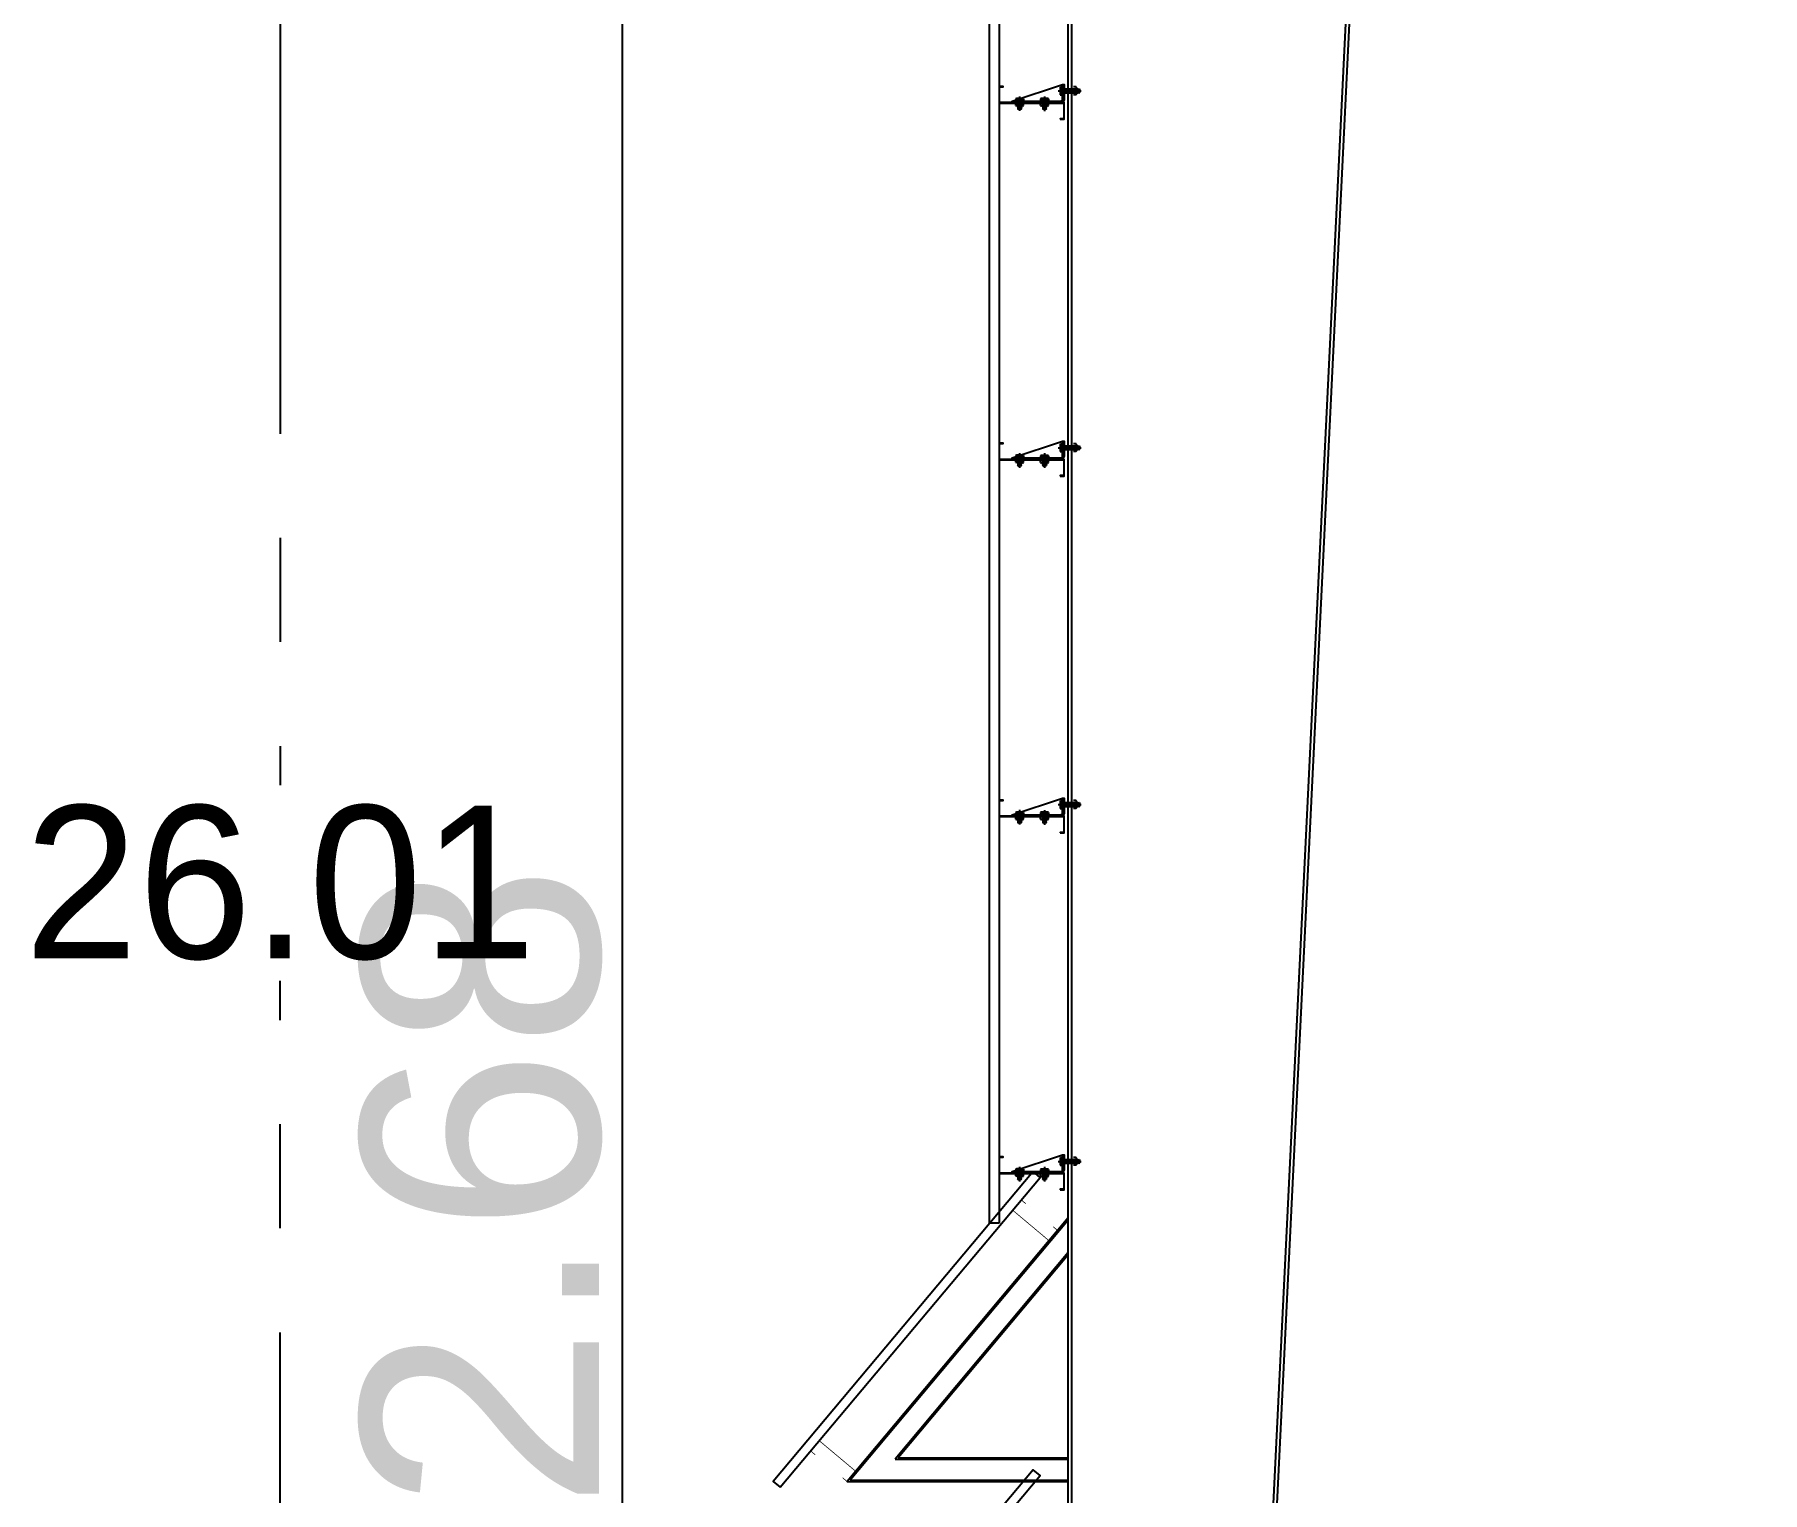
# Model space of a CAD drawing. Header units: metres. Extents: x 1422408 to 2565053, y 3723 to 80428.
# Drawn here: x 2267839.29 to 2267846.55, y 4108.31 to 4114.44 of the extents above; entities that cross this region are included whole.
import ezdxf

# ---------------------------------------------------------------- set-up
doc = ezdxf.new("R2010")
doc.units = ezdxf.units.M
doc.header["$LTSCALE"] = 3.5
doc.header["$MEASUREMENT"] = 0
doc.linetypes.add('DOT2', pattern=[0.125, 0, -0.125])
doc.linetypes.add('PHANTOM2', pattern=[1.25, 0.625, -0.125, 0.125, -0.125, 0.125, -0.125])
doc.layers.get('0').update_dxf_attribs({"linetype": 'CONTINUOUS'})
doc.layers.get('DEFPOINTS').update_dxf_attribs({"linetype": 'CONTINUOUS'})
doc.layers.add('BLK_6_HT_OF_BLDG', color=5, linetype='CONTINUOUS')
doc.styles.add('ANAND', font='times.ttf')
doc.styles.add('style1', font='arial.ttf', dxfattribs={"height": 0.28})
doc.dimstyles.new('STANDARD$0', dxfattribs={"dimtxt": 0.25, "dimasz": 0.1, "dimexe": 2, "dimexo": 2, "dimgap": 0, "dimtad": 0, "dimzin": 0, "dimdsep": 46, "dimtxsty": 'ANAND', "dimcen": 0.0625, "dimdle": 2.5, "dimse1": 1, "dimse2": 1, "dimclrd": 2, "dimclre": 9, "dimadec": 0, "dimazin": 0, "dimtfac": 1, "dimtix": 1, "dimtofl": 0, "dimtmove": 2, "dimatfit": 3, "dimldrblk": 'OBLIQUE', "dimfxl": 0, "dimtolj": 1, "dimtzin": 0, "dimarcsym": 0})

# ---------------------------------------------------------------- blocks, each defined once
blk = doc.blocks.new('ER')
for p, q in [((-3, -3), (3, 3)), ((0, -3), (0, 3)), ((-3, 0), (3, 0))]:
    blk.add_line(p, q)
blk = doc.blocks.new('*D685')
at = {"lineweight": -2, "ltscale": 0.05}
blk.add_line((2267841.7579, 4120.5017), (2267841.7579, 4097.9017), dxfattribs=at)
at = {"layer": 'DEFPOINTS', "color": 0, "ltscale": 0.05}
for p in [(2267843.5825, 4120.5417), (2267841.7579, 4097.8617), (2267843.5825, 4097.8617)]:
    blk.add_point(p, dxfattribs=at)
at = {"lineweight": -2, "ltscale": 0.05, "xscale": 0.04, "yscale": 0.04, "zscale": 0.04}
for p, rotation in [((2267841.7579, 4120.5417), 90), ((2267841.7579, 4097.8617), 270)]:
    blk.add_blockref('ER', p, dxfattribs=dict(at, rotation=rotation))
at = {"color": 0, "ltscale": 0.05, "insert": (2267841.1673, 4109.2017), "char_height": 0.28, "attachment_point": 5, "rotation": 90, "style": 'style1'}
blk.add_mtext('\\A1;{\\H3.5714x;22.68}', dxfattribs=at)
blk = doc.blocks.new('_DOT')
at = {"color": 0, "linetype": 'ByBlock'}
blk.add_line((-0.5, 0), (-1, 0), dxfattribs=at)
at = {"color": 0, "linetype": 'ByBlock', "const_width": 0.5}
blk.add_lwpolyline([(-0.25, 0, 1), (0.25, 0, 1)], format="xyb", close=True, dxfattribs=at)
blk = doc.blocks.new('*D692')
at = {"layer": 'BLK_6_HT_OF_BLDG', "color": 0, "linetype": 'DOT2', "lineweight": -2}
for p, q in [((2267863.1272, 4123.8739), (2267840.1392, 4123.8742)), ((2267863.1268, 4097.8617), (2267840.1388, 4097.862))]:
    blk.add_line(p, q, dxfattribs=at)
at = {"layer": 'BLK_6_HT_OF_BLDG', "color": 0, "linetype": 'PHANTOM2', "lineweight": -2}
for p, q in [((2267840.3192, 4123.6942), (2267840.319, 4111.2795)), ((2267840.3188, 4098.042), (2267840.319, 4110.4567))]:
    blk.add_line(p, q, dxfattribs=at)
at = {"layer": 'BLK_6_HT_OF_BLDG', "color": 0}
for points in [[(2267840.2892, 4123.6942), (2267840.3492, 4123.6942), (2267840.3192, 4123.8742)], [(2267840.2888, 4098.042), (2267840.3488, 4098.042), (2267840.3188, 4097.862)]]:
    blk.add_solid(points, dxfattribs=at)
at = {"layer": 'DEFPOINTS', "color": 0}
for p in [(2267840.3192, 4123.8742), (2267863.1897, 4123.8739), (2267863.1893, 4097.8617)]:
    blk.add_point(p, dxfattribs=at)
at = {"layer": 'BLK_6_HT_OF_BLDG', "color": 0, "lineweight": 25, "insert": (2267840.319, 4110.8681), "char_height": 0.18, "attachment_point": 5}
blk.add_mtext('\\A1;{\\H3.5714x;26.01}', dxfattribs=at)

msp = doc.modelspace()

# ---------------------------------------------------------------- linework, layer by layer
at = {"ltscale": 0.5}
for p, q in [((2267843.30247, 4109.43797), (2267843.30247, 4122.02589)), ((2267843.34247, 4122.02989), (2267843.34247, 4109.43797)), ((2267843.34247, 4109.43797), (2267843.30247, 4109.43797))]:
    msp.add_line(p, q, dxfattribs=at)
for p, q in [((2267843.63247, 4099.06167), (2267843.63247, 4120.54167)), ((2267843.64847, 4099.06167), (2267843.64847, 4120.54167)), ((2267844.04847, 4099.08167), (2267845.09682, 4120.56167)), ((2267844.06453, 4099.08167), (2267845.11294, 4120.56167)), ((2267843.39757, 4114.15563), (2267843.6096, 4114.22575)), ((2267843.42897, 4114.17548), (2267843.42871, 4114.11391)), ((2267843.53378, 4114.17505), (2267843.53352, 4114.11348)), ((2267843.5907, 4114.19848), (2267843.68762, 4114.19836)), ((2267843.4124, 4114.13702), (2267843.41244, 4114.1466)), ((2267843.41252, 4114.16515), (2267843.41248, 4114.15558)), ((2267843.44111, 4114.13554), (2267843.4165, 4114.13564)), ((2267843.44123, 4114.1664), (2267843.41662, 4114.1665)), ((2267843.42193, 4114.12581), (2267843.42055, 4114.12486)), ((2267843.42055, 4114.12486), (2267843.42191, 4114.12289)), ((2267843.42647, 4114.12264), (2267843.42055, 4114.12486)), ((2267843.42194, 4114.12872), (2267843.42057, 4114.12778)), ((2267843.43558, 4114.12215), (2267843.42057, 4114.12778)), ((2267843.42057, 4114.12778), (2267843.42193, 4114.12581)), ((2267843.42195, 4114.13164), (2267843.42058, 4114.13069)), ((2267843.4356, 4114.12507), (2267843.42058, 4114.13069)), ((2267843.42058, 4114.13069), (2267843.42194, 4114.12872)), ((2267843.42196, 4114.13455), (2267843.42059, 4114.13361)), ((2267843.43561, 4114.12798), (2267843.42059, 4114.13361)), ((2267843.42059, 4114.13361), (2267843.42195, 4114.13164)), ((2267843.42072, 4114.16511), (2267843.4206, 4114.13699)), ((2267843.42123, 4114.13562), (2267843.42196, 4114.13455)), ((2267843.42191, 4114.12289), (2267843.42874, 4114.12076)), ((2267843.43558, 4114.12215), (2267843.42191, 4114.12289)), ((2267843.43103, 4114.1224), (2267843.42193, 4114.12581)), ((2267843.43695, 4114.1231), (2267843.42194, 4114.12872)), ((2267843.43697, 4114.12601), (2267843.42195, 4114.13164)), ((2267843.43698, 4114.12893), (2267843.42196, 4114.13455)), ((2267843.43562, 4114.1309), (2267843.42303, 4114.13561)), ((2267843.43699, 4114.13184), (2267843.42697, 4114.1356)), ((2267843.43558, 4114.12215), (2267843.42874, 4114.12076)), ((2267843.43563, 4114.13381), (2267843.43091, 4114.13558)), ((2267843.437, 4114.13476), (2267843.43485, 4114.13556)), ((2267843.43695, 4114.1231), (2267843.43558, 4114.12215)), ((2267843.43697, 4114.12601), (2267843.4356, 4114.12507)), ((2267843.4356, 4114.12507), (2267843.43695, 4114.1231)), ((2267843.43698, 4114.12893), (2267843.43561, 4114.12798)), ((2267843.43561, 4114.12798), (2267843.43697, 4114.12601)), ((2267843.43699, 4114.13184), (2267843.43562, 4114.1309)), ((2267843.43562, 4114.1309), (2267843.43698, 4114.12893)), ((2267843.437, 4114.13476), (2267843.43563, 4114.13381)), ((2267843.43563, 4114.13381), (2267843.43699, 4114.13184)), ((2267843.43713, 4114.16504), (2267843.437, 4114.13476)), ((2267843.44521, 4114.13689), (2267843.44525, 4114.14646)), ((2267843.44533, 4114.16501), (2267843.44529, 4114.15544)), ((2267843.39757, 4112.65563), (2267843.6096, 4112.72575)), ((2267843.4124, 4112.63702), (2267843.41244, 4112.6466)), ((2267843.41252, 4112.66515), (2267843.41248, 4112.65558)), ((2267843.44123, 4112.6664), (2267843.41662, 4112.6665)), ((2267843.42072, 4112.66511), (2267843.4206, 4112.63699)), ((2267843.42897, 4112.67548), (2267843.42871, 4112.61391)), ((2267843.43713, 4112.66504), (2267843.437, 4112.63476)), ((2267843.44521, 4112.63689), (2267843.44525, 4112.64646)), ((2267843.44533, 4112.66501), (2267843.44529, 4112.65544)), ((2267843.53378, 4112.67505), (2267843.53352, 4112.61348)), ((2267843.5907, 4112.69848), (2267843.68762, 4112.69836)), ((2267843.44111, 4112.63554), (2267843.4165, 4112.63564)), ((2267843.42193, 4112.62581), (2267843.42055, 4112.62486)), ((2267843.42055, 4112.62486), (2267843.42191, 4112.62289)), ((2267843.42647, 4112.62264), (2267843.42055, 4112.62486)), ((2267843.42194, 4112.62872), (2267843.42057, 4112.62778)), ((2267843.43558, 4112.62215), (2267843.42057, 4112.62778)), ((2267843.42057, 4112.62778), (2267843.42193, 4112.62581)), ((2267843.42195, 4112.63164), (2267843.42058, 4112.63069)), ((2267843.4356, 4112.62507), (2267843.42058, 4112.63069)), ((2267843.42058, 4112.63069), (2267843.42194, 4112.62872)), ((2267843.42196, 4112.63455), (2267843.42059, 4112.63361)), ((2267843.43561, 4112.62798), (2267843.42059, 4112.63361)), ((2267843.42059, 4112.63361), (2267843.42195, 4112.63164)), ((2267843.42123, 4112.63562), (2267843.42196, 4112.63455)), ((2267843.42191, 4112.62289), (2267843.42874, 4112.62076)), ((2267843.43558, 4112.62215), (2267843.42191, 4112.62289)), ((2267843.43103, 4112.6224), (2267843.42193, 4112.62581)), ((2267843.43695, 4112.6231), (2267843.42194, 4112.62872)), ((2267843.43697, 4112.62601), (2267843.42195, 4112.63164)), ((2267843.43698, 4112.62893), (2267843.42196, 4112.63455)), ((2267843.43562, 4112.6309), (2267843.42303, 4112.63561)), ((2267843.43699, 4112.63184), (2267843.42697, 4112.6356)), ((2267843.43558, 4112.62215), (2267843.42874, 4112.62076)), ((2267843.43563, 4112.63381), (2267843.43091, 4112.63558)), ((2267843.437, 4112.63476), (2267843.43485, 4112.63556)), ((2267843.43695, 4112.6231), (2267843.43558, 4112.62215)), ((2267843.43697, 4112.62601), (2267843.4356, 4112.62507)), ((2267843.4356, 4112.62507), (2267843.43695, 4112.6231)), ((2267843.43698, 4112.62893), (2267843.43561, 4112.62798)), ((2267843.43561, 4112.62798), (2267843.43697, 4112.62601)), ((2267843.43699, 4112.63184), (2267843.43562, 4112.6309)), ((2267843.43562, 4112.6309), (2267843.43698, 4112.62893)), ((2267843.437, 4112.63476), (2267843.43563, 4112.63381)), ((2267843.43563, 4112.63381), (2267843.43699, 4112.63184)), ((2267843.39757, 4111.15563), (2267843.6096, 4111.22575)), ((2267843.5907, 4111.19848), (2267843.68762, 4111.19836)), ((2267843.4124, 4111.13702), (2267843.41244, 4111.1466)), ((2267843.41252, 4111.16515), (2267843.41248, 4111.15558)), ((2267843.44111, 4111.13554), (2267843.4165, 4111.13564)), ((2267843.44123, 4111.1664), (2267843.41662, 4111.1665)), ((2267843.42193, 4111.12581), (2267843.42055, 4111.12486)), ((2267843.42055, 4111.12486), (2267843.42191, 4111.12289)), ((2267843.42647, 4111.12264), (2267843.42055, 4111.12486)), ((2267843.42194, 4111.12872), (2267843.42057, 4111.12778)), ((2267843.43558, 4111.12215), (2267843.42057, 4111.12778)), ((2267843.42057, 4111.12778), (2267843.42193, 4111.12581)), ((2267843.42195, 4111.13164), (2267843.42058, 4111.13069)), ((2267843.4356, 4111.12507), (2267843.42058, 4111.13069)), ((2267843.42058, 4111.13069), (2267843.42194, 4111.12872)), ((2267843.42196, 4111.13455), (2267843.42059, 4111.13361)), ((2267843.43561, 4111.12798), (2267843.42059, 4111.13361)), ((2267843.42059, 4111.13361), (2267843.42195, 4111.13164)), ((2267843.42072, 4111.16511), (2267843.4206, 4111.13699)), ((2267843.42123, 4111.13562), (2267843.42196, 4111.13455)), ((2267843.42191, 4111.12289), (2267843.42874, 4111.12076)), ((2267843.43558, 4111.12215), (2267843.42191, 4111.12289)), ((2267843.43103, 4111.1224), (2267843.42193, 4111.12581)), ((2267843.43695, 4111.1231), (2267843.42194, 4111.12872)), ((2267843.43697, 4111.12601), (2267843.42195, 4111.13164)), ((2267843.43698, 4111.12893), (2267843.42196, 4111.13455)), ((2267843.43562, 4111.1309), (2267843.42303, 4111.13561)), ((2267843.43699, 4111.13184), (2267843.42697, 4111.1356)), ((2267843.42897, 4111.17548), (2267843.42871, 4111.11391)), ((2267843.43558, 4111.12215), (2267843.42874, 4111.12076)), ((2267843.43563, 4111.13381), (2267843.43091, 4111.13558)), ((2267843.437, 4111.13476), (2267843.43485, 4111.13556)), ((2267843.43695, 4111.1231), (2267843.43558, 4111.12215)), ((2267843.43697, 4111.12601), (2267843.4356, 4111.12507)), ((2267843.4356, 4111.12507), (2267843.43695, 4111.1231)), ((2267843.43698, 4111.12893), (2267843.43561, 4111.12798)), ((2267843.43561, 4111.12798), (2267843.43697, 4111.12601)), ((2267843.43699, 4111.13184), (2267843.43562, 4111.1309)), ((2267843.43562, 4111.1309), (2267843.43698, 4111.12893)), ((2267843.437, 4111.13476), (2267843.43563, 4111.13381)), ((2267843.43563, 4111.13381), (2267843.43699, 4111.13184)), ((2267843.43713, 4111.16504), (2267843.437, 4111.13476)), ((2267843.44521, 4111.13689), (2267843.44525, 4111.14646)), ((2267843.44533, 4111.16501), (2267843.44529, 4111.15544)), ((2267843.53378, 4111.17505), (2267843.53352, 4111.11348)), ((2267843.39757, 4109.65563), (2267843.6096, 4109.72575)), ((2267843.41252, 4109.66515), (2267843.41248, 4109.65558)), ((2267843.44123, 4109.6664), (2267843.41662, 4109.6665)), ((2267843.42072, 4109.66511), (2267843.4206, 4109.63699)), ((2267843.42897, 4109.67548), (2267843.42871, 4109.61391)), ((2267843.43713, 4109.66504), (2267843.437, 4109.63476)), ((2267843.44533, 4109.66501), (2267843.44529, 4109.65544)), ((2267843.53378, 4109.67505), (2267843.53352, 4109.61348)), ((2267843.5907, 4109.69848), (2267843.68762, 4109.69836)), ((2267843.4124, 4109.63702), (2267843.41244, 4109.6466)), ((2267843.44111, 4109.63554), (2267843.4165, 4109.63564)), ((2267843.42193, 4109.62581), (2267843.42055, 4109.62486)), ((2267843.42055, 4109.62486), (2267843.42191, 4109.62289)), ((2267843.42647, 4109.62264), (2267843.42055, 4109.62486)), ((2267843.42194, 4109.62872), (2267843.42057, 4109.62778)), ((2267843.43558, 4109.62215), (2267843.42057, 4109.62778)), ((2267843.42057, 4109.62778), (2267843.42193, 4109.62581)), ((2267843.42195, 4109.63164), (2267843.42058, 4109.63069)), ((2267843.4356, 4109.62507), (2267843.42058, 4109.63069)), ((2267843.42058, 4109.63069), (2267843.42194, 4109.62872)), ((2267843.42196, 4109.63455), (2267843.42059, 4109.63361)), ((2267843.43561, 4109.62798), (2267843.42059, 4109.63361)), ((2267843.42059, 4109.63361), (2267843.42195, 4109.63164)), ((2267843.42123, 4109.63562), (2267843.42196, 4109.63455)), ((2267843.42191, 4109.62289), (2267843.42874, 4109.62076)), ((2267843.43558, 4109.62215), (2267843.42191, 4109.62289)), ((2267843.43103, 4109.6224), (2267843.42193, 4109.62581)), ((2267843.43695, 4109.6231), (2267843.42194, 4109.62872)), ((2267843.43697, 4109.62601), (2267843.42195, 4109.63164)), ((2267843.43698, 4109.62893), (2267843.42196, 4109.63455)), ((2267843.43562, 4109.6309), (2267843.42303, 4109.63561)), ((2267843.43699, 4109.63184), (2267843.42697, 4109.6356)), ((2267843.43558, 4109.62215), (2267843.42874, 4109.62076)), ((2267843.43563, 4109.63381), (2267843.43091, 4109.63558)), ((2267843.437, 4109.63476), (2267843.43485, 4109.63556)), ((2267843.43695, 4109.6231), (2267843.43558, 4109.62215)), ((2267843.43697, 4109.62601), (2267843.4356, 4109.62507)), ((2267843.4356, 4109.62507), (2267843.43695, 4109.6231)), ((2267843.43698, 4109.62893), (2267843.43561, 4109.62798)), ((2267843.43561, 4109.62798), (2267843.43697, 4109.62601)), ((2267843.43699, 4109.63184), (2267843.43562, 4109.6309)), ((2267843.43562, 4109.6309), (2267843.43698, 4109.62893)), ((2267843.437, 4109.63476), (2267843.43563, 4109.63381)), ((2267843.43563, 4109.63381), (2267843.43699, 4109.63184)), ((2267843.44521, 4109.63689), (2267843.44525, 4109.64646))]:
    msp.add_line(p, q)
at = {"linetype": 'Continuous'}
for p, q in [((2267843.59878, 4114.21096), (2267843.59868, 4114.18635)), ((2267843.60003, 4114.18224), (2267843.6096, 4114.1822)), ((2267843.60006, 4114.19045), (2267843.66635, 4114.19045)), ((2267843.60013, 4114.20686), (2267843.66642, 4114.20686)), ((2267843.60017, 4114.21506), (2267843.60974, 4114.21502)), ((2267843.66645, 4114.21506), (2267843.65489, 4114.21511)), ((2267843.66632, 4114.18225), (2267843.65489, 4114.18229)), ((2267843.6678, 4114.21095), (2267843.6677, 4114.18634)), ((2267843.66772, 4114.19107), (2267843.66879, 4114.19181)), ((2267843.67244, 4114.20547), (2267843.66773, 4114.19288)), ((2267843.6715, 4114.20684), (2267843.66774, 4114.19682)), ((2267843.66953, 4114.20548), (2267843.66776, 4114.20076)), ((2267843.66858, 4114.20685), (2267843.66778, 4114.2047)), ((2267843.66779, 4114.20685), (2267843.66858, 4114.20685)), ((2267843.66858, 4114.20685), (2267843.66953, 4114.20548)), ((2267843.67441, 4114.20682), (2267843.66879, 4114.19181)), ((2267843.66879, 4114.19181), (2267843.66973, 4114.19044)), ((2267843.66953, 4114.20548), (2267843.6715, 4114.20684)), ((2267843.67536, 4114.20545), (2267843.66973, 4114.19044)), ((2267843.66973, 4114.19044), (2267843.6717, 4114.1918)), ((2267843.6715, 4114.20684), (2267843.67244, 4114.20547)), ((2267843.67733, 4114.20681), (2267843.6717, 4114.1918)), ((2267843.6717, 4114.1918), (2267843.67265, 4114.19043)), ((2267843.67244, 4114.20547), (2267843.67441, 4114.20682)), ((2267843.67828, 4114.20544), (2267843.67265, 4114.19043)), ((2267843.67265, 4114.19043), (2267843.67462, 4114.19178)), ((2267843.67441, 4114.20682), (2267843.67536, 4114.20545)), ((2267843.68025, 4114.2068), (2267843.67462, 4114.19178)), ((2267843.67462, 4114.19178), (2267843.67556, 4114.19041)), ((2267843.67536, 4114.20545), (2267843.67733, 4114.20681)), ((2267843.68119, 4114.20543), (2267843.67556, 4114.19041)), ((2267843.67556, 4114.19041), (2267843.67753, 4114.19177)), ((2267843.67733, 4114.20681), (2267843.67828, 4114.20544)), ((2267843.68094, 4114.20087), (2267843.67753, 4114.19177)), ((2267843.67753, 4114.19177), (2267843.67848, 4114.1904)), ((2267843.67828, 4114.20544), (2267843.68025, 4114.2068)), ((2267843.6807, 4114.19632), (2267843.67848, 4114.1904)), ((2267843.67848, 4114.1904), (2267843.68045, 4114.19176)), ((2267843.68025, 4114.2068), (2267843.68119, 4114.20543)), ((2267843.68119, 4114.20543), (2267843.68045, 4114.19176)), ((2267843.68045, 4114.19176), (2267843.68258, 4114.19859)), ((2267843.68119, 4114.20543), (2267843.68258, 4114.19859)), ((2267843.51721, 4114.13655), (2267843.51725, 4114.14612)), ((2267843.51733, 4114.16471), (2267843.51729, 4114.15514)), ((2267843.54592, 4114.13506), (2267843.52131, 4114.13517)), ((2267843.54604, 4114.16596), (2267843.52143, 4114.16606)), ((2267843.52673, 4114.12533), (2267843.52536, 4114.12439)), ((2267843.52536, 4114.12439), (2267843.52672, 4114.12242)), ((2267843.53128, 4114.12217), (2267843.52536, 4114.12439)), ((2267843.52675, 4114.12825), (2267843.52538, 4114.1273)), ((2267843.54039, 4114.12167), (2267843.52538, 4114.1273)), ((2267843.52538, 4114.1273), (2267843.52673, 4114.12533)), ((2267843.52676, 4114.13116), (2267843.52539, 4114.13022)), ((2267843.5404, 4114.12459), (2267843.52539, 4114.13022)), ((2267843.52539, 4114.13022), (2267843.52675, 4114.12825)), ((2267843.52677, 4114.13408), (2267843.5254, 4114.13313)), ((2267843.54042, 4114.12751), (2267843.5254, 4114.13313)), ((2267843.5254, 4114.13313), (2267843.52676, 4114.13116)), ((2267843.52553, 4114.16468), (2267843.52541, 4114.13652)), ((2267843.52603, 4114.13515), (2267843.52677, 4114.13408)), ((2267843.54039, 4114.12167), (2267843.52672, 4114.12242)), ((2267843.52672, 4114.12242), (2267843.53355, 4114.12029)), ((2267843.53583, 4114.12192), (2267843.52673, 4114.12533)), ((2267843.54176, 4114.12262), (2267843.52675, 4114.12825)), ((2267843.54177, 4114.12554), (2267843.52676, 4114.13116)), ((2267843.54179, 4114.12845), (2267843.52677, 4114.13408)), ((2267843.54043, 4114.13042), (2267843.52784, 4114.13514)), ((2267843.5418, 4114.13137), (2267843.53178, 4114.13512)), ((2267843.54039, 4114.12167), (2267843.53355, 4114.12029)), ((2267843.54044, 4114.13334), (2267843.53572, 4114.13511)), ((2267843.54181, 4114.13428), (2267843.53966, 4114.13509)), ((2267843.54176, 4114.12262), (2267843.54039, 4114.12167)), ((2267843.54177, 4114.12554), (2267843.5404, 4114.12459)), ((2267843.5404, 4114.12459), (2267843.54176, 4114.12262)), ((2267843.54179, 4114.12845), (2267843.54042, 4114.12751)), ((2267843.54042, 4114.12751), (2267843.54177, 4114.12554)), ((2267843.5418, 4114.13137), (2267843.54043, 4114.13042)), ((2267843.54043, 4114.13042), (2267843.54179, 4114.12845)), ((2267843.54181, 4114.13428), (2267843.54044, 4114.13334)), ((2267843.54044, 4114.13334), (2267843.5418, 4114.13137)), ((2267843.54181, 4114.13508), (2267843.54181, 4114.13428)), ((2267843.54194, 4114.16461), (2267843.54182, 4114.13645)), ((2267843.55002, 4114.13641), (2267843.55006, 4114.14598)), ((2267843.55014, 4114.16458), (2267843.5501, 4114.15501)), ((2267843.51721, 4112.63655), (2267843.51725, 4112.64612)), ((2267843.51733, 4112.66471), (2267843.51729, 4112.65514)), ((2267843.54604, 4112.66596), (2267843.52143, 4112.66606)), ((2267843.52553, 4112.66468), (2267843.52541, 4112.63652)), ((2267843.54194, 4112.66461), (2267843.54182, 4112.63645)), ((2267843.55002, 4112.63641), (2267843.55006, 4112.64598)), ((2267843.55014, 4112.66458), (2267843.5501, 4112.65501)), ((2267843.59878, 4112.71096), (2267843.59868, 4112.68635)), ((2267843.60003, 4112.68224), (2267843.6096, 4112.6822)), ((2267843.60006, 4112.69045), (2267843.66635, 4112.69045)), ((2267843.60013, 4112.70686), (2267843.66642, 4112.70686)), ((2267843.60017, 4112.71506), (2267843.60974, 4112.71502)), ((2267843.66645, 4112.71506), (2267843.65489, 4112.71511)), ((2267843.66632, 4112.68225), (2267843.65489, 4112.68229)), ((2267843.6678, 4112.71095), (2267843.6677, 4112.68634)), ((2267843.66772, 4112.69107), (2267843.66879, 4112.69181)), ((2267843.67244, 4112.70547), (2267843.66773, 4112.69288)), ((2267843.6715, 4112.70684), (2267843.66774, 4112.69682)), ((2267843.66953, 4112.70548), (2267843.66776, 4112.70076)), ((2267843.66858, 4112.70685), (2267843.66778, 4112.7047)), ((2267843.66779, 4112.70685), (2267843.66858, 4112.70685)), ((2267843.66858, 4112.70685), (2267843.66953, 4112.70548)), ((2267843.67441, 4112.70682), (2267843.66879, 4112.69181)), ((2267843.66879, 4112.69181), (2267843.66973, 4112.69044)), ((2267843.66953, 4112.70548), (2267843.6715, 4112.70684)), ((2267843.67536, 4112.70545), (2267843.66973, 4112.69044)), ((2267843.66973, 4112.69044), (2267843.6717, 4112.6918)), ((2267843.6715, 4112.70684), (2267843.67244, 4112.70547)), ((2267843.67733, 4112.70681), (2267843.6717, 4112.6918)), ((2267843.6717, 4112.6918), (2267843.67265, 4112.69043)), ((2267843.67244, 4112.70547), (2267843.67441, 4112.70682)), ((2267843.67828, 4112.70544), (2267843.67265, 4112.69043)), ((2267843.67265, 4112.69043), (2267843.67462, 4112.69178)), ((2267843.67441, 4112.70682), (2267843.67536, 4112.70545)), ((2267843.68025, 4112.7068), (2267843.67462, 4112.69178)), ((2267843.67462, 4112.69178), (2267843.67556, 4112.69041)), ((2267843.67536, 4112.70545), (2267843.67733, 4112.70681)), ((2267843.68119, 4112.70543), (2267843.67556, 4112.69041)), ((2267843.67556, 4112.69041), (2267843.67753, 4112.69177)), ((2267843.67733, 4112.70681), (2267843.67828, 4112.70544)), ((2267843.68094, 4112.70087), (2267843.67753, 4112.69177)), ((2267843.67753, 4112.69177), (2267843.67848, 4112.6904)), ((2267843.67828, 4112.70544), (2267843.68025, 4112.7068)), ((2267843.6807, 4112.69632), (2267843.67848, 4112.6904)), ((2267843.67848, 4112.6904), (2267843.68045, 4112.69176)), ((2267843.68025, 4112.7068), (2267843.68119, 4112.70543)), ((2267843.68119, 4112.70543), (2267843.68045, 4112.69176)), ((2267843.68045, 4112.69176), (2267843.68258, 4112.69859)), ((2267843.68119, 4112.70543), (2267843.68258, 4112.69859)), ((2267843.54592, 4112.63506), (2267843.52131, 4112.63517)), ((2267843.52673, 4112.62533), (2267843.52536, 4112.62439)), ((2267843.52536, 4112.62439), (2267843.52672, 4112.62242)), ((2267843.53128, 4112.62217), (2267843.52536, 4112.62439)), ((2267843.52675, 4112.62825), (2267843.52538, 4112.6273)), ((2267843.54039, 4112.62167), (2267843.52538, 4112.6273)), ((2267843.52538, 4112.6273), (2267843.52673, 4112.62533)), ((2267843.52676, 4112.63116), (2267843.52539, 4112.63022)), ((2267843.5404, 4112.62459), (2267843.52539, 4112.63022)), ((2267843.52539, 4112.63022), (2267843.52675, 4112.62825)), ((2267843.52677, 4112.63408), (2267843.5254, 4112.63313)), ((2267843.54042, 4112.62751), (2267843.5254, 4112.63313)), ((2267843.5254, 4112.63313), (2267843.52676, 4112.63116)), ((2267843.52603, 4112.63515), (2267843.52677, 4112.63408)), ((2267843.54039, 4112.62167), (2267843.52672, 4112.62242)), ((2267843.52672, 4112.62242), (2267843.53355, 4112.62029)), ((2267843.53583, 4112.62192), (2267843.52673, 4112.62533)), ((2267843.54176, 4112.62262), (2267843.52675, 4112.62825)), ((2267843.54177, 4112.62554), (2267843.52676, 4112.63116)), ((2267843.54179, 4112.62845), (2267843.52677, 4112.63408)), ((2267843.54043, 4112.63042), (2267843.52784, 4112.63514)), ((2267843.5418, 4112.63137), (2267843.53178, 4112.63512)), ((2267843.54039, 4112.62167), (2267843.53355, 4112.62029)), ((2267843.54044, 4112.63334), (2267843.53572, 4112.63511)), ((2267843.54181, 4112.63428), (2267843.53966, 4112.63509)), ((2267843.54176, 4112.62262), (2267843.54039, 4112.62167)), ((2267843.54177, 4112.62554), (2267843.5404, 4112.62459)), ((2267843.5404, 4112.62459), (2267843.54176, 4112.62262)), ((2267843.54179, 4112.62845), (2267843.54042, 4112.62751)), ((2267843.54042, 4112.62751), (2267843.54177, 4112.62554)), ((2267843.5418, 4112.63137), (2267843.54043, 4112.63042)), ((2267843.54043, 4112.63042), (2267843.54179, 4112.62845)), ((2267843.54181, 4112.63428), (2267843.54044, 4112.63334)), ((2267843.54044, 4112.63334), (2267843.5418, 4112.63137)), ((2267843.54181, 4112.63508), (2267843.54181, 4112.63428)), ((2267843.59878, 4111.21096), (2267843.59868, 4111.18635)), ((2267843.60006, 4111.19045), (2267843.66635, 4111.19045)), ((2267843.60013, 4111.20686), (2267843.66642, 4111.20686)), ((2267843.60017, 4111.21506), (2267843.60974, 4111.21502)), ((2267843.66645, 4111.21506), (2267843.65489, 4111.21511)), ((2267843.6678, 4111.21095), (2267843.6677, 4111.18634)), ((2267843.66772, 4111.19107), (2267843.66879, 4111.19181)), ((2267843.67244, 4111.20547), (2267843.66773, 4111.19288)), ((2267843.6715, 4111.20684), (2267843.66774, 4111.19682)), ((2267843.66953, 4111.20548), (2267843.66776, 4111.20076)), ((2267843.66858, 4111.20685), (2267843.66778, 4111.2047)), ((2267843.66779, 4111.20685), (2267843.66858, 4111.20685)), ((2267843.66858, 4111.20685), (2267843.66953, 4111.20548)), ((2267843.67441, 4111.20682), (2267843.66879, 4111.19181)), ((2267843.66879, 4111.19181), (2267843.66973, 4111.19044)), ((2267843.66953, 4111.20548), (2267843.6715, 4111.20684)), ((2267843.67536, 4111.20545), (2267843.66973, 4111.19044)), ((2267843.66973, 4111.19044), (2267843.6717, 4111.1918)), ((2267843.6715, 4111.20684), (2267843.67244, 4111.20547)), ((2267843.67733, 4111.20681), (2267843.6717, 4111.1918)), ((2267843.6717, 4111.1918), (2267843.67265, 4111.19043)), ((2267843.67244, 4111.20547), (2267843.67441, 4111.20682)), ((2267843.67828, 4111.20544), (2267843.67265, 4111.19043)), ((2267843.67265, 4111.19043), (2267843.67462, 4111.19178)), ((2267843.67441, 4111.20682), (2267843.67536, 4111.20545)), ((2267843.68025, 4111.2068), (2267843.67462, 4111.19178)), ((2267843.67462, 4111.19178), (2267843.67556, 4111.19041)), ((2267843.67536, 4111.20545), (2267843.67733, 4111.20681)), ((2267843.68119, 4111.20543), (2267843.67556, 4111.19041)), ((2267843.67556, 4111.19041), (2267843.67753, 4111.19177)), ((2267843.67733, 4111.20681), (2267843.67828, 4111.20544)), ((2267843.68094, 4111.20087), (2267843.67753, 4111.19177)), ((2267843.67753, 4111.19177), (2267843.67848, 4111.1904)), ((2267843.67828, 4111.20544), (2267843.68025, 4111.2068)), ((2267843.6807, 4111.19632), (2267843.67848, 4111.1904)), ((2267843.67848, 4111.1904), (2267843.68045, 4111.19176)), ((2267843.68025, 4111.2068), (2267843.68119, 4111.20543)), ((2267843.68119, 4111.20543), (2267843.68045, 4111.19176)), ((2267843.68045, 4111.19176), (2267843.68258, 4111.19859)), ((2267843.68119, 4111.20543), (2267843.68258, 4111.19859)), ((2267843.51721, 4111.13655), (2267843.51725, 4111.14612)), ((2267843.51733, 4111.16471), (2267843.51729, 4111.15514)), ((2267843.54592, 4111.13506), (2267843.52131, 4111.13517)), ((2267843.54604, 4111.16596), (2267843.52143, 4111.16606)), ((2267843.52673, 4111.12533), (2267843.52536, 4111.12439)), ((2267843.52536, 4111.12439), (2267843.52672, 4111.12242)), ((2267843.53128, 4111.12217), (2267843.52536, 4111.12439)), ((2267843.52675, 4111.12825), (2267843.52538, 4111.1273)), ((2267843.54039, 4111.12167), (2267843.52538, 4111.1273)), ((2267843.52538, 4111.1273), (2267843.52673, 4111.12533)), ((2267843.52676, 4111.13116), (2267843.52539, 4111.13022)), ((2267843.5404, 4111.12459), (2267843.52539, 4111.13022)), ((2267843.52539, 4111.13022), (2267843.52675, 4111.12825)), ((2267843.52677, 4111.13408), (2267843.5254, 4111.13313)), ((2267843.54042, 4111.12751), (2267843.5254, 4111.13313)), ((2267843.5254, 4111.13313), (2267843.52676, 4111.13116)), ((2267843.52553, 4111.16468), (2267843.52541, 4111.13652)), ((2267843.52603, 4111.13515), (2267843.52677, 4111.13408)), ((2267843.54039, 4111.12167), (2267843.52672, 4111.12242)), ((2267843.52672, 4111.12242), (2267843.53355, 4111.12029)), ((2267843.53583, 4111.12192), (2267843.52673, 4111.12533)), ((2267843.54176, 4111.12262), (2267843.52675, 4111.12825)), ((2267843.54177, 4111.12554), (2267843.52676, 4111.13116)), ((2267843.54179, 4111.12845), (2267843.52677, 4111.13408)), ((2267843.54043, 4111.13042), (2267843.52784, 4111.13514)), ((2267843.5418, 4111.13137), (2267843.53178, 4111.13512)), ((2267843.54039, 4111.12167), (2267843.53355, 4111.12029)), ((2267843.54044, 4111.13334), (2267843.53572, 4111.13511)), ((2267843.54181, 4111.13428), (2267843.53966, 4111.13509)), ((2267843.54176, 4111.12262), (2267843.54039, 4111.12167)), ((2267843.54177, 4111.12554), (2267843.5404, 4111.12459)), ((2267843.5404, 4111.12459), (2267843.54176, 4111.12262)), ((2267843.54179, 4111.12845), (2267843.54042, 4111.12751)), ((2267843.54042, 4111.12751), (2267843.54177, 4111.12554)), ((2267843.5418, 4111.13137), (2267843.54043, 4111.13042)), ((2267843.54043, 4111.13042), (2267843.54179, 4111.12845)), ((2267843.54181, 4111.13428), (2267843.54044, 4111.13334)), ((2267843.54044, 4111.13334), (2267843.5418, 4111.13137)), ((2267843.54181, 4111.13508), (2267843.54181, 4111.13428)), ((2267843.54194, 4111.16461), (2267843.54182, 4111.13645)), ((2267843.55002, 4111.13641), (2267843.55006, 4111.14598)), ((2267843.55014, 4111.16458), (2267843.5501, 4111.15501)), ((2267843.60003, 4111.18224), (2267843.6096, 4111.1822)), ((2267843.66632, 4111.18225), (2267843.65489, 4111.18229)), ((2267843.51733, 4109.66471), (2267843.51729, 4109.65514)), ((2267843.54604, 4109.66596), (2267843.52143, 4109.66606)), ((2267843.52553, 4109.66468), (2267843.52541, 4109.63652)), ((2267843.54194, 4109.66461), (2267843.54182, 4109.63645)), ((2267843.55014, 4109.66458), (2267843.5501, 4109.65501)), ((2267843.59878, 4109.71096), (2267843.59868, 4109.68635)), ((2267843.60003, 4109.68224), (2267843.6096, 4109.6822)), ((2267843.60006, 4109.69045), (2267843.66635, 4109.69045)), ((2267843.60013, 4109.70686), (2267843.66642, 4109.70686)), ((2267843.60017, 4109.71506), (2267843.60974, 4109.71502)), ((2267843.66645, 4109.71506), (2267843.65489, 4109.71511)), ((2267843.66632, 4109.68225), (2267843.65489, 4109.68229)), ((2267843.6678, 4109.71095), (2267843.6677, 4109.68634)), ((2267843.66772, 4109.69107), (2267843.66879, 4109.69181)), ((2267843.67244, 4109.70547), (2267843.66773, 4109.69288)), ((2267843.6715, 4109.70684), (2267843.66774, 4109.69682)), ((2267843.66953, 4109.70548), (2267843.66776, 4109.70076)), ((2267843.66858, 4109.70685), (2267843.66778, 4109.7047)), ((2267843.66779, 4109.70685), (2267843.66858, 4109.70685)), ((2267843.66858, 4109.70685), (2267843.66953, 4109.70548)), ((2267843.67441, 4109.70682), (2267843.66879, 4109.69181)), ((2267843.66879, 4109.69181), (2267843.66973, 4109.69044)), ((2267843.66953, 4109.70548), (2267843.6715, 4109.70684)), ((2267843.67536, 4109.70545), (2267843.66973, 4109.69044)), ((2267843.66973, 4109.69044), (2267843.6717, 4109.6918)), ((2267843.6715, 4109.70684), (2267843.67244, 4109.70547)), ((2267843.67733, 4109.70681), (2267843.6717, 4109.6918)), ((2267843.6717, 4109.6918), (2267843.67265, 4109.69043)), ((2267843.67244, 4109.70547), (2267843.67441, 4109.70682)), ((2267843.67828, 4109.70544), (2267843.67265, 4109.69043)), ((2267843.67265, 4109.69043), (2267843.67462, 4109.69178)), ((2267843.67441, 4109.70682), (2267843.67536, 4109.70545)), ((2267843.68025, 4109.7068), (2267843.67462, 4109.69178)), ((2267843.67462, 4109.69178), (2267843.67556, 4109.69041)), ((2267843.67536, 4109.70545), (2267843.67733, 4109.70681)), ((2267843.68119, 4109.70543), (2267843.67556, 4109.69041)), ((2267843.67556, 4109.69041), (2267843.67753, 4109.69177)), ((2267843.67733, 4109.70681), (2267843.67828, 4109.70544)), ((2267843.68094, 4109.70087), (2267843.67753, 4109.69177)), ((2267843.67753, 4109.69177), (2267843.67848, 4109.6904)), ((2267843.67828, 4109.70544), (2267843.68025, 4109.7068)), ((2267843.6807, 4109.69632), (2267843.67848, 4109.6904)), ((2267843.67848, 4109.6904), (2267843.68045, 4109.69176)), ((2267843.68025, 4109.7068), (2267843.68119, 4109.70543)), ((2267843.68119, 4109.70543), (2267843.68045, 4109.69176)), ((2267843.68045, 4109.69176), (2267843.68258, 4109.69859)), ((2267843.68119, 4109.70543), (2267843.68258, 4109.69859)), ((2267843.51721, 4109.63655), (2267843.51725, 4109.64612)), ((2267843.54592, 4109.63506), (2267843.52131, 4109.63517)), ((2267843.52673, 4109.62533), (2267843.52536, 4109.62439)), ((2267843.52536, 4109.62439), (2267843.52672, 4109.62242)), ((2267843.53128, 4109.62217), (2267843.52536, 4109.62439)), ((2267843.52675, 4109.62825), (2267843.52538, 4109.6273)), ((2267843.54039, 4109.62167), (2267843.52538, 4109.6273)), ((2267843.52538, 4109.6273), (2267843.52673, 4109.62533)), ((2267843.52676, 4109.63116), (2267843.52539, 4109.63022)), ((2267843.5404, 4109.62459), (2267843.52539, 4109.63022)), ((2267843.52539, 4109.63022), (2267843.52675, 4109.62825)), ((2267843.52677, 4109.63408), (2267843.5254, 4109.63313)), ((2267843.54042, 4109.62751), (2267843.5254, 4109.63313)), ((2267843.5254, 4109.63313), (2267843.52676, 4109.63116)), ((2267843.52603, 4109.63515), (2267843.52677, 4109.63408)), ((2267843.54039, 4109.62167), (2267843.52672, 4109.62242)), ((2267843.52672, 4109.62242), (2267843.53355, 4109.62029)), ((2267843.53583, 4109.62192), (2267843.52673, 4109.62533)), ((2267843.54176, 4109.62262), (2267843.52675, 4109.62825)), ((2267843.54177, 4109.62554), (2267843.52676, 4109.63116)), ((2267843.54179, 4109.62845), (2267843.52677, 4109.63408)), ((2267843.54043, 4109.63042), (2267843.52784, 4109.63514)), ((2267843.5418, 4109.63137), (2267843.53178, 4109.63512)), ((2267843.54039, 4109.62167), (2267843.53355, 4109.62029)), ((2267843.54044, 4109.63334), (2267843.53572, 4109.63511)), ((2267843.54181, 4109.63428), (2267843.53966, 4109.63509)), ((2267843.54176, 4109.62262), (2267843.54039, 4109.62167)), ((2267843.54177, 4109.62554), (2267843.5404, 4109.62459)), ((2267843.5404, 4109.62459), (2267843.54176, 4109.62262)), ((2267843.54179, 4109.62845), (2267843.54042, 4109.62751)), ((2267843.54042, 4109.62751), (2267843.54177, 4109.62554)), ((2267843.5418, 4109.63137), (2267843.54043, 4109.63042)), ((2267843.54043, 4109.63042), (2267843.54179, 4109.62845)), ((2267843.54181, 4109.63428), (2267843.54044, 4109.63334)), ((2267843.54044, 4109.63334), (2267843.5418, 4109.63137)), ((2267843.54181, 4109.63508), (2267843.54181, 4109.63428)), ((2267843.55002, 4109.63641), (2267843.55006, 4109.64598)), ((2267843.63321, 4109.45156), (2267842.71617, 4108.35826)), ((2267843.63321, 4109.31467), (2267842.90489, 4108.44626)), ((2267843.63321, 4109.30534), (2267842.91775, 4108.45226)), ((2267842.90489, 4108.44626), (2267843.63321, 4108.44626)), ((2267842.91775, 4108.45226), (2267843.63321, 4108.45226)), ((2267843.63321, 4108.35226), (2267843.63321, 4108.45226)), ((2267842.71617, 4108.35826), (2267843.63321, 4108.35826))]:
    msp.add_line(p, q, dxfattribs=at)
for points in [[(2267843.59886, 4114.07913), (2267843.61636, 4114.07913), (2267843.61636, 4114.14915), (2267843.34426, 4114.14916), (2267843.34426, 4114.21563), (2267843.35987, 4114.21563), (2267843.35987, 4114.21748), (2267843.34247, 4114.21748), (2267843.34247, 4114.14745), (2267843.61457, 4114.14744), (2267843.61465, 4114.08092), (2267843.59886, 4114.08092)], [(2267843.59886, 4112.57913), (2267843.61636, 4112.57913), (2267843.61636, 4112.64915), (2267843.34426, 4112.64916), (2267843.34426, 4112.71563), (2267843.35987, 4112.71563), (2267843.35987, 4112.71748), (2267843.34247, 4112.71748), (2267843.34247, 4112.64745), (2267843.61457, 4112.64744), (2267843.61465, 4112.58092), (2267843.59886, 4112.58092)], [(2267843.59886, 4111.07913), (2267843.61636, 4111.07913), (2267843.61636, 4111.14915), (2267843.34426, 4111.14916), (2267843.34426, 4111.21563), (2267843.35987, 4111.21563), (2267843.35987, 4111.21748), (2267843.34247, 4111.21748), (2267843.34247, 4111.14745), (2267843.61457, 4111.14744), (2267843.61465, 4111.08092), (2267843.59886, 4111.08092)], [(2267843.59886, 4109.57913), (2267843.61636, 4109.57913), (2267843.61636, 4109.64915), (2267843.34426, 4109.64916), (2267843.34426, 4109.71563), (2267843.35987, 4109.71563), (2267843.35987, 4109.71748), (2267843.34247, 4109.71748), (2267843.34247, 4109.64745), (2267843.61457, 4109.64744), (2267843.61465, 4109.58092), (2267843.59886, 4109.58092)], [(2267842.42163, 4108.32816), (2267843.51481, 4109.63096), (2267843.4857, 4109.65538), (2267842.39252, 4108.35258)], [(2267842.42163, 4107.07504), (2267843.51481, 4108.37784), (2267843.4857, 4108.40226), (2267842.39252, 4107.09946)]]:
    msp.add_lwpolyline(points, close=True, dxfattribs=at)
for points in [[(2267843.61636, 4114.16258, -0.4142136), (2267843.60239, 4114.14921), (2267843.39754, 4114.1488), (2267843.39757, 4114.15563), (2267843.60254, 4114.15605, 0.4142136), (2267843.60952, 4114.16273), (2267843.6096, 4114.22575), (2267843.61636, 4114.22573)], [(2267843.61636, 4112.66258, -0.4142136), (2267843.60239, 4112.64921), (2267843.39754, 4112.6488), (2267843.39757, 4112.65563), (2267843.60254, 4112.65605, 0.4142136), (2267843.60952, 4112.66273), (2267843.6096, 4112.72575), (2267843.61636, 4112.72573)], [(2267843.61636, 4111.16258, -0.4142136), (2267843.60239, 4111.14921), (2267843.39754, 4111.1488), (2267843.39757, 4111.15563), (2267843.60254, 4111.15605, 0.4142136), (2267843.60952, 4111.16273), (2267843.6096, 4111.22575), (2267843.61636, 4111.22573)], [(2267843.61636, 4109.66258, -0.4142136), (2267843.60239, 4109.64921), (2267843.39754, 4109.6488), (2267843.39757, 4109.65563), (2267843.60254, 4109.65605, 0.4142136), (2267843.60952, 4109.66273), (2267843.6096, 4109.72575), (2267843.61636, 4109.72573)]]:
    msp.add_lwpolyline(points, format="xyb", close=True)
at = {"linetype": 'Continuous', "const_width": 0.00312}
for points in [[(2267843.45505, 4109.52013), (2267843.4359, 4109.53621), (2267843.39973, 4109.49313), (2267843.5529, 4109.36453), (2267843.58907, 4109.4076), (2267843.56992, 4109.42368)], [(2267842.56955, 4108.46485), (2267842.5504, 4108.48091), (2267842.58654, 4108.52401), (2267842.73979, 4108.3955), (2267842.70365, 4108.3524), (2267842.68449, 4108.36847)]]:
    msp.add_lwpolyline(points, dxfattribs=at)
at = {"linetype": 'Continuous'}
msp.add_lwpolyline([(2267843.63321, 4109.30534), (2267843.63321, 4109.4609), (2267842.7033, 4108.35226), (2267843.63321, 4108.35226)], dxfattribs=at)
for centre, radius, start, end in [((2267843.60552, 4114.18632), 0.00684, 142.893807, 216.633603), ((2267843.62403, 4114.19855), 0.02529, 160.83906, 198.688349), ((2267843.60562, 4114.21093), 0.00684, 142.893807, 216.633603), ((2267843.66086, 4114.18637), 0.00684, 322.893807, 36.633603), ((2267843.64246, 4114.19875), 0.02529, 340.83906, 18.688349), ((2267843.66097, 4114.21098), 0.00684, 322.893807, 36.633603), ((2267843.52133, 4114.142), 0.00684, 232.893807, 306.633603), ((2267843.5214, 4114.15923), 0.00684, 52.893807, 126.633603), ((2267843.53371, 4114.16041), 0.02529, 250.839061, 288.688349), ((2267843.53363, 4114.14072), 0.02529, 70.839061, 108.688349), ((2267843.54594, 4114.1419), 0.00684, 232.893807, 306.633603), ((2267843.54601, 4114.15913), 0.00684, 52.893807, 126.633603), ((2267843.5214, 4112.65923), 0.00684, 52.893807, 126.633603), ((2267843.53363, 4112.64072), 0.02529, 70.839061, 108.688349), ((2267843.54601, 4112.65913), 0.00684, 52.893807, 126.633603), ((2267843.60552, 4112.68632), 0.00684, 142.893807, 216.633603), ((2267843.62403, 4112.69855), 0.02529, 160.83906, 198.688349), ((2267843.60562, 4112.71093), 0.00684, 142.893807, 216.633603), ((2267843.66086, 4112.68637), 0.00684, 322.893807, 36.633603), ((2267843.64246, 4112.69875), 0.02529, 340.83906, 18.688349), ((2267843.66097, 4112.71098), 0.00684, 322.893807, 36.633603), ((2267843.52133, 4112.642), 0.00684, 232.893807, 306.633603), ((2267843.53371, 4112.66041), 0.02529, 250.839061, 288.688349), ((2267843.54594, 4112.6419), 0.00684, 232.893807, 306.633603), ((2267843.60552, 4111.18632), 0.00684, 142.893807, 216.633603), ((2267843.62403, 4111.19855), 0.02529, 160.83906, 198.688349), ((2267843.60562, 4111.21093), 0.00684, 142.893807, 216.633603), ((2267843.66086, 4111.18637), 0.00684, 322.893807, 36.633603), ((2267843.64246, 4111.19875), 0.02529, 340.83906, 18.688349), ((2267843.66097, 4111.21098), 0.00684, 322.893807, 36.633603), ((2267843.52133, 4111.142), 0.00684, 232.893807, 306.633603), ((2267843.5214, 4111.15923), 0.00684, 52.893807, 126.633603), ((2267843.53371, 4111.16041), 0.02529, 250.839061, 288.688349), ((2267843.53363, 4111.14072), 0.02529, 70.839061, 108.688349), ((2267843.54594, 4111.1419), 0.00684, 232.893807, 306.633603), ((2267843.54601, 4111.15913), 0.00684, 52.893807, 126.633603), ((2267843.5214, 4109.65923), 0.00684, 52.893807, 126.633603), ((2267843.53363, 4109.64072), 0.02529, 70.839061, 108.688349), ((2267843.54601, 4109.65913), 0.00684, 52.893807, 126.633603), ((2267843.60552, 4109.68632), 0.00684, 142.893807, 216.633603), ((2267843.62403, 4109.69855), 0.02529, 160.83906, 198.688349), ((2267843.60562, 4109.71093), 0.00684, 142.893807, 216.633603), ((2267843.66086, 4109.68637), 0.00684, 322.893807, 36.633603), ((2267843.64246, 4109.69875), 0.02529, 340.83906, 18.688349), ((2267843.66097, 4109.71098), 0.00684, 322.893807, 36.633603), ((2267843.52133, 4109.642), 0.00684, 232.893807, 306.633603), ((2267843.53371, 4109.66041), 0.02529, 250.839061, 288.688349), ((2267843.54594, 4109.6419), 0.00684, 232.893807, 306.633603)]:
    msp.add_arc(centre, radius, start, end, dxfattribs=at)
for centre, radius, start, end in [((2267843.41653, 4114.14248), 0.00684, 232.893807, 306.633603), ((2267843.4166, 4114.15966), 0.00684, 52.893807, 126.633603), ((2267843.42891, 4114.16088), 0.02529, 250.839061, 288.688349), ((2267843.42883, 4114.14115), 0.02529, 70.839061, 108.688349), ((2267843.44114, 4114.14238), 0.00684, 232.893807, 306.633603), ((2267843.44121, 4114.15956), 0.00684, 52.893807, 126.633603), ((2267843.4166, 4112.65966), 0.00684, 52.893807, 126.633603), ((2267843.42883, 4112.64115), 0.02529, 70.839061, 108.688349), ((2267843.44121, 4112.65956), 0.00684, 52.893807, 126.633603), ((2267843.41653, 4112.64248), 0.00684, 232.893807, 306.633603), ((2267843.42891, 4112.66088), 0.02529, 250.839061, 288.688349), ((2267843.44114, 4112.64238), 0.00684, 232.893807, 306.633603), ((2267843.41653, 4111.14248), 0.00684, 232.893807, 306.633603), ((2267843.4166, 4111.15966), 0.00684, 52.893807, 126.633603), ((2267843.42891, 4111.16088), 0.02529, 250.839061, 288.688349), ((2267843.42883, 4111.14115), 0.02529, 70.839061, 108.688349), ((2267843.44114, 4111.14238), 0.00684, 232.893807, 306.633603), ((2267843.44121, 4111.15956), 0.00684, 52.893807, 126.633603), ((2267843.4166, 4109.65966), 0.00684, 52.893807, 126.633603), ((2267843.42883, 4109.64115), 0.02529, 70.839061, 108.688349), ((2267843.44121, 4109.65956), 0.00684, 52.893807, 126.633603), ((2267843.41653, 4109.64248), 0.00684, 232.893807, 306.633603), ((2267843.42891, 4109.66088), 0.02529, 250.839061, 288.688349), ((2267843.44114, 4109.64238), 0.00684, 232.893807, 306.633603)]:
    msp.add_arc(centre, radius, start, end)

# ---------------------------------------------------------------- dimensions: what is measured, and where the dimension line sits
at = {"ltscale": 0.05}
dim = msp.add_linear_dim(base=(2267841.75792, 4097.86167), p1=(2267843.58247, 4120.54167), p2=(2267843.58247, 4097.86167), angle=90, text='{\\H3.5714x;22.68}', dimstyle='STANDARD$0', override={"dimtxt": 2.5, "dimasz": 0.04, "dimgap": 0.08, "dimtad": 2, "dimtxsty": 'style1', "dimblk": 'ER', "dimclrd": 256, "dimldrblk": 'DOT', "dimfxl": 0.18, "dimfxlon": 1, "dimarcsym": 1}, dxfattribs=at)
dim.commit()
dim.dimension.update_dxf_attribs({"geometry": '*D685', "text_midpoint": (2267841.16735, 4109.20167)})
at = {"layer": 'BLK_6_HT_OF_BLDG', "color": 1, "lineweight": 25}
dim = msp.add_aligned_dim(p1=(2267863.18934, 4097.86167), p2=(2267863.1897, 4123.8739), distance=22.87054, text='{\\H3.5714x;26.01}', dimstyle='STANDARD$0', override={"dimtxt": 0.18, "dimasz": 0.18, "dimexe": 0.18, "dimexo": 0.0625, "dimgap": 0.09, "dimtih": 1, "dimtoh": 1, "dimdec": 4, "dimtxsty": 'Standard', "dimcen": 0.09, "dimdle": 0, "dimse1": 0, "dimse2": 0, "dimclrd": 0, "dimclre": 0, "dimtdec": 4, "dimtix": 0, "dimtmove": 0, "dimfxl": 0, "dimarcsym": 2}, dxfattribs=at)
dim.commit()
dim.dimension.update_dxf_attribs({"geometry": '*D692', "text_midpoint": (2267840.31898, 4110.86811)})

doc.saveas('drawing.dxf')
